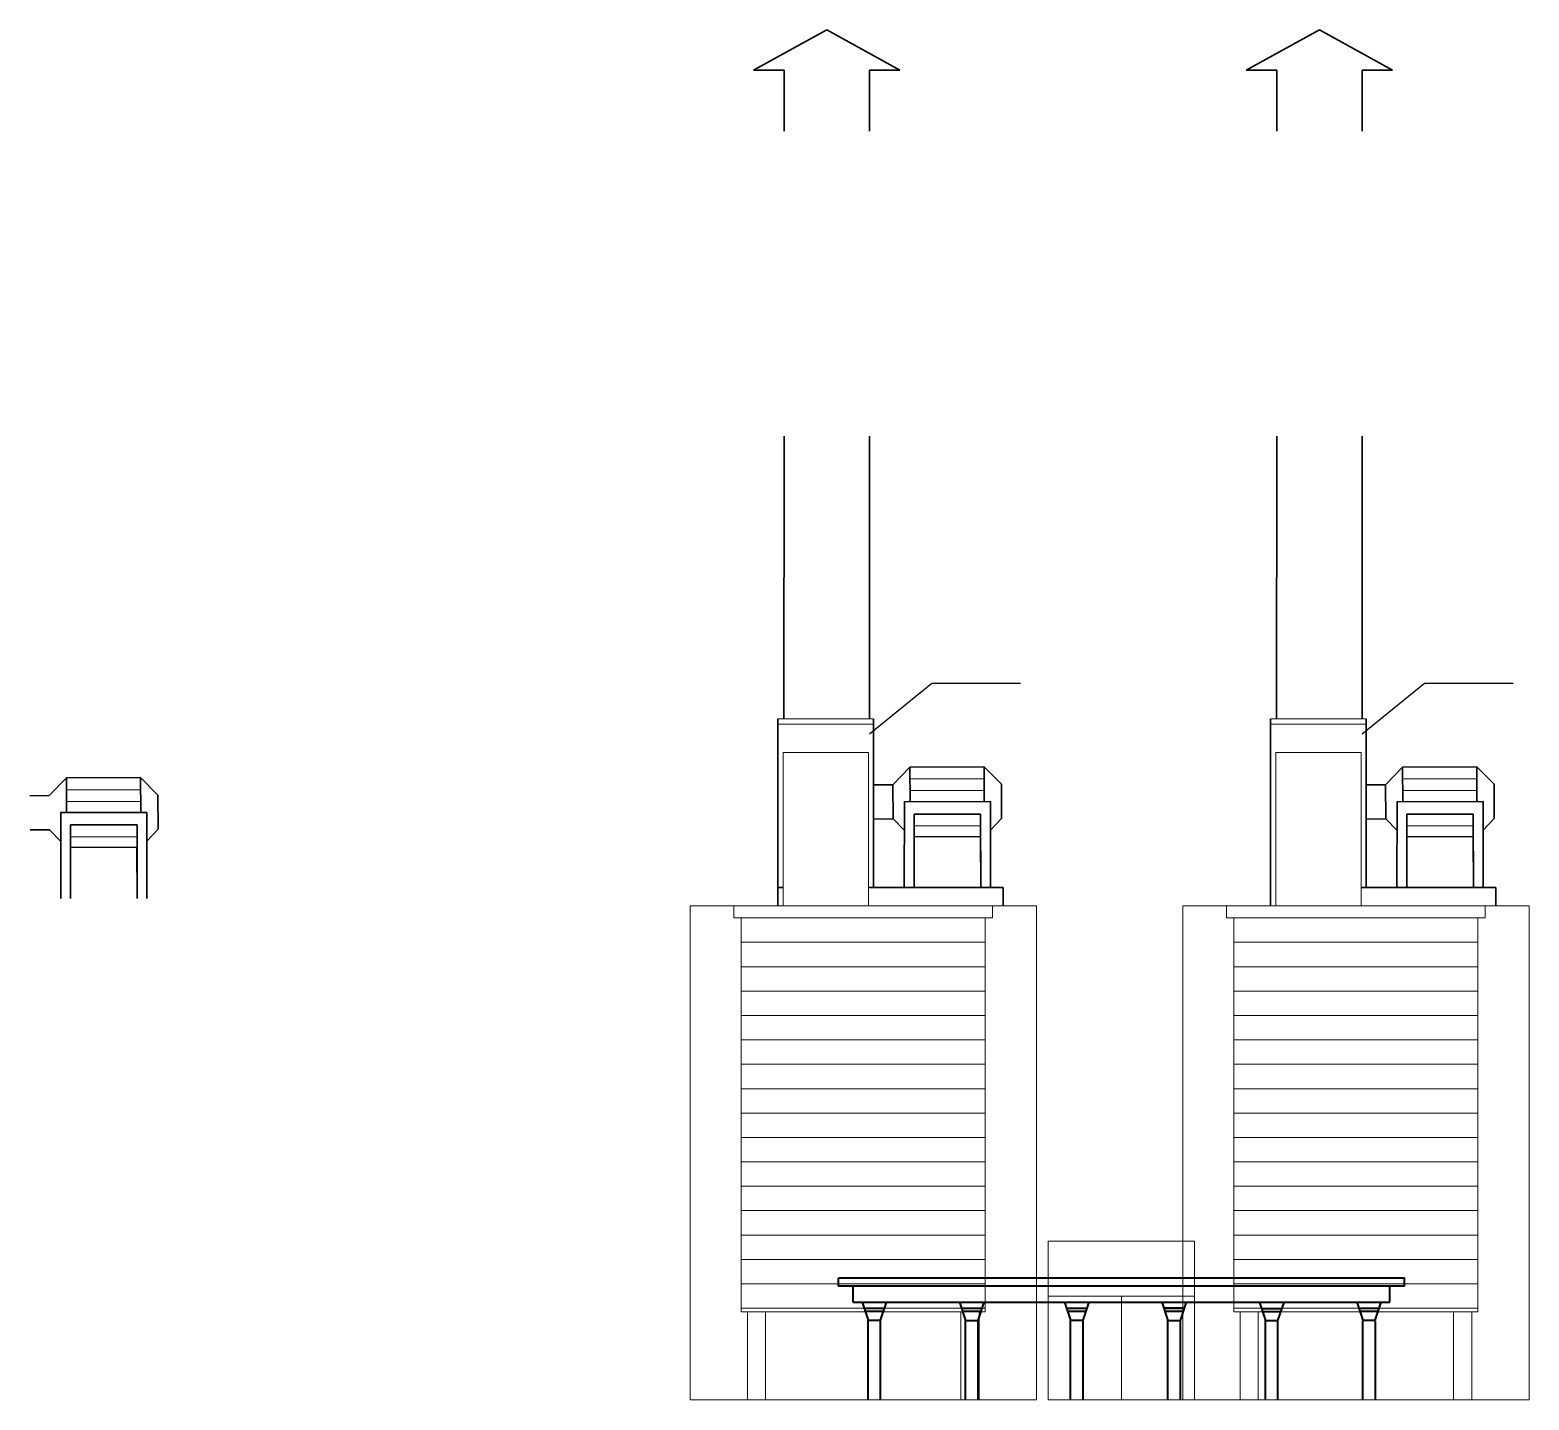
# Model space of a CAD drawing. Header units: inches. Extents: x -4475333 to 345677417, y -211198149 to 2125895.
# Drawn here: x -2513198 to -2500905, y 1041500 to 1052731 of the extents above; entities that cross this region are included whole.
import ezdxf

# ---------------------------------------------------------------- set-up
doc = ezdxf.new("R2010")
doc.units = ezdxf.units.IN
doc.header["$LTSCALE"] = 150
doc.header["$MEASUREMENT"] = 0
for name, color, linetype, lineweight in [('EEEE', 7, 'Continuous', 0), ('KHUNG BVE', 7, 'Continuous', 0), ('TH net dam', 7, 'Continuous', 30)]:
    doc.layers.add(name, color=color, linetype=linetype, lineweight=lineweight)

msp = doc.modelspace()

# ---------------------------------------------------------------- linework, layer by layer
at = {"linetype": 'ByBlock'}
for p, q in [((-2506313.7, 1046961.9), (-2505801.8, 1047375.9)), ((-2505801.8, 1047375.9), (-2505075.6, 1047375.9)), ((-2502273.7, 1046961.9), (-2501761.8, 1047375.9)), ((-2501761.8, 1047375.9), (-2501035.6, 1047375.9))]:
    msp.add_line(p, q, dxfattribs=at)
at = {"ltscale": 5}
for p, q in [((-2505981.1, 1046592.2), (-2505372.8, 1046595.1)), ((-2501941.1, 1046592.2), (-2501332.8, 1046595.1)), ((-2512898.5, 1046502.8), (-2512290.2, 1046505.7)), ((-2505980.6, 1046495.9), (-2505372.4, 1046498.8)), ((-2501940.6, 1046495.9), (-2501332.4, 1046498.8)), ((-2512898, 1046406.5), (-2512289.8, 1046409.4)), ((-2512864.6, 1046117.8), (-2512319.6, 1046120.4)), ((-2505947.2, 1046207.2), (-2505402.2, 1046209.8)), ((-2501907.2, 1046207.2), (-2501362.2, 1046209.8))]:
    msp.add_line(p, q, dxfattribs=at)
at = {"layer": 'Defpoints'}
for p, q in [((-2505403.2, 1046120.3), (-2505403.2, 1046120.3)), ((-2501363.2, 1046120.3), (-2501363.2, 1046120.3)), ((-2512320.6, 1046030.9), (-2512320.6, 1046030.9)), ((-2505362.1, 1045701.7), (-2505392.1, 1045701.7)), ((-2505312.1, 1045701.7), (-2505392.1, 1045701.7)), ((-2505312.1, 1045701.7), (-2505362.1, 1045701.7)), ((-2505312.1, 1045701.7), (-2505312.1, 1045701.7))]:
    msp.add_line(p, q, dxfattribs=at)
at = {"layer": 'EEEE', "color": 5, "lineweight": 40}
for p, q in [((-2506568.4, 1042501.9), (-2501926.4, 1042501.9)), ((-2506568.4, 1042431.9), (-2506568.4, 1042501.9)), ((-2501926.4, 1042431.9), (-2506568.4, 1042431.9)), ((-2506448.2, 1042301.9), (-2506448.2, 1042431.9)), ((-2502046.5, 1042301.9), (-2502046.5, 1042431.9)), ((-2501926.4, 1042431.9), (-2501926.4, 1042501.9)), ((-2506448.2, 1042301.9), (-2502046.5, 1042301.9)), ((-2506374.5, 1042301.9), (-2506324.9, 1042153.3)), ((-2506176.7, 1042297.9), (-2506224.9, 1042153.3)), ((-2505575.3, 1042300.6), (-2505525.8, 1042151.9)), ((-2505376.2, 1042300.6), (-2505425.8, 1042151.9)), ((-2504714.4, 1042301.9), (-2504664.9, 1042153.3)), ((-2504515.3, 1042301.9), (-2504564.9, 1042153.3)), ((-2503915.3, 1042300.6), (-2503865.8, 1042151.9)), ((-2503915.3, 1042300.6), (-2503865.8, 1042151.9)), ((-2503716.2, 1042300.6), (-2503765.8, 1042151.9)), ((-2503716.2, 1042300.6), (-2503765.8, 1042151.9)), ((-2503116.2, 1042299.2), (-2503066.7, 1042150.6)), ((-2503116.2, 1042299.2), (-2503066.7, 1042150.6)), ((-2502917.1, 1042299.2), (-2502966.7, 1042150.6)), ((-2502917.1, 1042299.2), (-2502966.7, 1042150.6)), ((-2502318.5, 1042301.9), (-2502268.9, 1042153.3)), ((-2502119.4, 1042301.9), (-2502168.9, 1042153.3)), ((-2506358.2, 1042253.3), (-2506191.6, 1042253.3)), ((-2506349.9, 1042228.3), (-2506199.9, 1042228.3)), ((-2505559.1, 1042251.9), (-2505392.5, 1042251.9)), ((-2505550.8, 1042226.9), (-2505400.8, 1042226.9)), ((-2504698.2, 1042253.3), (-2504531.6, 1042253.3)), ((-2504689.9, 1042228.3), (-2504539.9, 1042228.3)), ((-2503900.5, 1042256), (-2503733.8, 1042256)), ((-2503899.1, 1042251.9), (-2503732.5, 1042251.9)), ((-2503890.8, 1042226.9), (-2503740.8, 1042226.9)), ((-2503890.8, 1042226.9), (-2503740.8, 1042226.9)), ((-2503100, 1042250.6), (-2502933.3, 1042250.6)), ((-2503100, 1042250.6), (-2502933.3, 1042250.6)), ((-2503091.7, 1042225.6), (-2502941.7, 1042225.6)), ((-2503091.7, 1042225.6), (-2502941.7, 1042225.6)), ((-2502302.3, 1042253.3), (-2502135.6, 1042253.3)), ((-2502293.9, 1042228.3), (-2502143.9, 1042228.3)), ((-2506324.9, 1041502.3), (-2506324.9, 1042153.3)), ((-2506324.9, 1042153.3), (-2506224.9, 1042153.3)), ((-2506224.9, 1042153.3), (-2506224.9, 1041502.3)), ((-2505525.8, 1041500.9), (-2505525.8, 1042151.9)), ((-2505525.8, 1042151.9), (-2505425.8, 1042151.9)), ((-2505425.8, 1042151.9), (-2505425.8, 1041500.9)), ((-2504664.9, 1041502.3), (-2504664.9, 1042153.3)), ((-2504664.9, 1042153.3), (-2504564.9, 1042153.3)), ((-2504564.9, 1042153.3), (-2504564.9, 1041502.3)), ((-2503865.8, 1041500.9), (-2503865.8, 1042151.9)), ((-2503865.8, 1042151.9), (-2503765.8, 1042151.9)), ((-2503865.8, 1041500.9), (-2503865.8, 1042151.9)), ((-2503865.8, 1042151.9), (-2503765.8, 1042151.9)), ((-2503765.8, 1042151.9), (-2503765.8, 1041500.9)), ((-2503765.8, 1042151.9), (-2503765.8, 1041500.9)), ((-2503066.7, 1041499.6), (-2503066.7, 1042150.6)), ((-2503066.7, 1042150.6), (-2502966.7, 1042150.6)), ((-2503066.7, 1041499.6), (-2503066.7, 1042150.6)), ((-2503066.7, 1042150.6), (-2502966.7, 1042150.6)), ((-2502966.7, 1042150.6), (-2502966.7, 1041499.6)), ((-2502966.7, 1042150.6), (-2502966.7, 1041499.6)), ((-2502268.9, 1042153.3), (-2502168.9, 1042153.3)), ((-2502267.6, 1041499.6), (-2502267.6, 1042149.2)), ((-2502167.6, 1042149.2), (-2502167.6, 1041499.6))]:
    msp.add_line(p, q, dxfattribs=at)
at = {"layer": 'KHUNG BVE', "lineweight": 0}
for p, q in [((-2507064.2, 1047084.9), (-2506280.2, 1047084.9)), ((-2507064.2, 1047084.9), (-2507064.2, 1047039.9)), ((-2503024.2, 1047084.9), (-2502240.2, 1047084.9)), ((-2503024.2, 1047084.9), (-2503024.2, 1047039.9)), ((-2507064.2, 1047039.9), (-2506280.2, 1047039.9)), ((-2503024.2, 1047039.9), (-2502240.3, 1047039.9)), ((-2506672.2, 1046809.3), (-2507022.2, 1046809.3)), ((-2507022.2, 1046809.3), (-2507022.2, 1045551.9)), ((-2506672.2, 1046809.3), (-2506322.2, 1046809.3)), ((-2506322.2, 1046809.3), (-2506322.2, 1045551.9)), ((-2502632.2, 1046809.3), (-2502982.2, 1046809.3)), ((-2502982.2, 1046809.3), (-2502982.2, 1045551.9)), ((-2502632.2, 1046809.3), (-2502282.2, 1046809.3)), ((-2502282.2, 1046809.3), (-2502282.2, 1045551.9)), ((-2503024.2, 1045551.9), (-2503024.2, 1046087.2)), ((-2507425.2, 1045551.9), (-2507425.2, 1045451.9)), ((-2505305.2, 1045551.9), (-2505305.2, 1045451.9)), ((-2503385.2, 1045551.9), (-2503385.2, 1045451.9)), ((-2501265.2, 1045551.9), (-2501265.2, 1045451.9)), ((-2507425.2, 1045451.9), (-2505305.2, 1045451.9)), ((-2507365.2, 1045451.9), (-2507365.2, 1042221.9)), ((-2505365.2, 1045451.9), (-2505365.2, 1042221.9)), ((-2503385.2, 1045451.9), (-2501265.2, 1045451.9)), ((-2503325.2, 1045451.9), (-2503325.2, 1042221.9)), ((-2501325.2, 1045451.9), (-2501325.2, 1042221.9)), ((-2507365.2, 1045251.9), (-2505365.2, 1045251.9)), ((-2503325.2, 1045251.9), (-2501325.2, 1045251.9)), ((-2507365.2, 1045051.9), (-2505365.2, 1045051.9)), ((-2503325.2, 1045051.9), (-2501325.2, 1045051.9)), ((-2507365.2, 1044851.9), (-2505365.2, 1044851.9)), ((-2503325.2, 1044851.9), (-2501325.2, 1044851.9)), ((-2507365.2, 1044651.9), (-2505365.2, 1044651.9)), ((-2503325.2, 1044651.9), (-2501325.2, 1044651.9)), ((-2507365.2, 1044451.9), (-2505365.2, 1044451.9)), ((-2503325.2, 1044451.9), (-2501325.2, 1044451.9)), ((-2507365.2, 1044251.9), (-2505365.2, 1044251.9)), ((-2503325.2, 1044251.9), (-2501325.2, 1044251.9)), ((-2507365.2, 1044051.9), (-2505365.2, 1044051.9)), ((-2503325.2, 1044051.9), (-2501325.2, 1044051.9)), ((-2507365.2, 1043851.9), (-2505365.2, 1043851.9)), ((-2503325.2, 1043851.9), (-2501325.2, 1043851.9)), ((-2507365.2, 1043651.9), (-2505365.2, 1043651.9)), ((-2503325.2, 1043651.9), (-2501325.2, 1043651.9)), ((-2507365.2, 1043451.9), (-2505365.2, 1043451.9)), ((-2503325.2, 1043451.9), (-2501325.2, 1043451.9)), ((-2507365.2, 1043251.9), (-2505365.2, 1043251.9)), ((-2503325.2, 1043251.9), (-2501325.2, 1043251.9)), ((-2507365.2, 1043051.9), (-2505365.2, 1043051.9)), ((-2503325.2, 1043051.9), (-2501325.2, 1043051.9)), ((-2507365.2, 1042851.9), (-2505365.2, 1042851.9)), ((-2503647.4, 1042801.9), (-2504847.4, 1042801.9)), ((-2504847.4, 1042801.9), (-2504847.4, 1042349.9)), ((-2503647.4, 1042801.9), (-2503647.4, 1042349.9)), ((-2503325.2, 1042851.9), (-2501325.2, 1042851.9)), ((-2507365.2, 1042651.9), (-2505365.2, 1042651.9)), ((-2503325.2, 1042651.9), (-2501325.2, 1042651.9)), ((-2507365.2, 1042451.9), (-2505365.2, 1042451.9)), ((-2503325.2, 1042451.9), (-2501325.2, 1042451.9)), ((-2504247.4, 1042349.9), (-2504247.4, 1041501.9)), ((-2507365.2, 1042251.9), (-2505365.2, 1042251.9)), ((-2505365.2, 1042221.9), (-2507365.2, 1042221.9)), ((-2507315.2, 1041501.9), (-2507315.2, 1042221.9)), ((-2507165.2, 1042221.9), (-2507165.2, 1041501.9)), ((-2505565.2, 1042221.9), (-2505565.2, 1041501.9)), ((-2505415.2, 1041501.9), (-2505415.2, 1042221.9)), ((-2503325.2, 1042251.9), (-2501325.2, 1042251.9)), ((-2501325.2, 1042221.9), (-2503325.2, 1042221.9)), ((-2503275.2, 1041501.9), (-2503275.2, 1042221.9)), ((-2503125.2, 1042221.9), (-2503125.2, 1041501.9)), ((-2501525.2, 1042221.9), (-2501525.2, 1041501.9)), ((-2501375.2, 1041501.9), (-2501375.2, 1042221.9))]:
    msp.add_line(p, q, dxfattribs=at)
for points in [[(-2507785.2, 1041501.9), (-2504945.2, 1041501.9), (-2504945.2, 1045551.9), (-2507785.2, 1045551.9)], [(-2503745.2, 1041501.9), (-2500905.2, 1041501.9), (-2500905.2, 1045551.9), (-2503745.2, 1045551.9)], [(-2504847.4, 1041501.9), (-2503647.4, 1041501.9), (-2503647.4, 1042349.9), (-2504847.4, 1042349.9)]]:
    msp.add_lwpolyline(points, close=True, dxfattribs=at)
at = {"layer": 'TH net dam'}
for p, q in [((-2507263.7, 1052401.2), (-2506663.7, 1052731.2)), ((-2506063.7, 1052401.2), (-2506663.7, 1052731.2)), ((-2503223.8, 1052401.2), (-2502623.8, 1052731.2)), ((-2502023.8, 1052401.2), (-2502623.8, 1052731.2)), ((-2507013.7, 1052401.2), (-2507263.7, 1052401.2)), ((-2507013.7, 1051901.2), (-2507013.7, 1052401.2)), ((-2506313.7, 1052401.2), (-2506063.7, 1052401.2)), ((-2506312.9, 1051901.2), (-2506312.7, 1052401.2)), ((-2502973.8, 1052401.2), (-2503223.8, 1052401.2)), ((-2502973.8, 1051901.2), (-2502973.8, 1052401.2)), ((-2502273.8, 1052401.2), (-2502023.8, 1052401.2)), ((-2502272.9, 1051901.2), (-2502272.8, 1052401.2)), ((-2507014.7, 1047084.9), (-2507013.7, 1049400.7)), ((-2506314.2, 1047084.9), (-2506313.7, 1049400.7)), ((-2502974.7, 1047084.9), (-2502973.7, 1049400.7)), ((-2502274.3, 1047084.9), (-2502273.7, 1049400.7)), ((-2507064.2, 1045551.9), (-2507064.2, 1047084.9)), ((-2506280.4, 1045700.8), (-2506280.2, 1047084.9)), ((-2503024.2, 1045551.9), (-2503024.2, 1047084.9)), ((-2502240.4, 1045700.8), (-2502240.3, 1047084.9)), ((-2506122, 1046544), (-2506280.3, 1046542.9)), ((-2502082, 1046544), (-2502240.3, 1046542.9)), ((-2513039.4, 1046454.6), (-2513197.7, 1046453.5)), ((-2506030.2, 1046404.4), (-2505321.9, 1046406.7)), ((-2506027.4, 1046406.7), (-2506028.1, 1045701.7)), ((-2505321.9, 1046406.7), (-2505321.2, 1045701.7)), ((-2501990.2, 1046404.4), (-2501281.9, 1046406.7)), ((-2501987.5, 1046406.7), (-2501988.1, 1045701.7)), ((-2501281.9, 1046406.7), (-2501281.2, 1045701.7)), ((-2512947.6, 1046315), (-2512239.3, 1046317.3)), ((-2512944.9, 1046317.3), (-2512945.5, 1045612.3)), ((-2512865.5, 1045612.3), (-2512864.4, 1046214.1)), ((-2512318.6, 1045612.3), (-2512319.8, 1046214.1)), ((-2512239.3, 1046317.3), (-2512238.6, 1045612.3)), ((-2506120.7, 1046263.8), (-2506279.6, 1046262.6)), ((-2505948.1, 1045701.7), (-2505947, 1046303.5)), ((-2505401.2, 1045701.7), (-2505402.3, 1046303.5)), ((-2502080.7, 1046263.8), (-2502239.6, 1046262.6)), ((-2501908.1, 1045701.7), (-2501907, 1046303.5)), ((-2501361.2, 1045701.7), (-2501362.4, 1046303.5)), ((-2513038.1, 1046174.4), (-2513197, 1046173.2)), ((-2505401.2, 1045701.7), (-2505403.2, 1046120.3)), ((-2501361.2, 1045701.7), (-2501363.2, 1046120.3)), ((-2512318.6, 1045612.3), (-2512320.6, 1046030.9)), ((-2507064.2, 1045703.1), (-2507064.2, 1045703.1)), ((-2507064.2, 1045703.1), (-2507064.2, 1045551.9)), ((-2507064.2, 1045700), (-2507022.2, 1045700)), ((-2506322.2, 1045700.7), (-2505216.6, 1045701.8)), ((-2505216.6, 1045701.8), (-2505216.6, 1045551.9)), ((-2502282.2, 1045700.7), (-2501176.6, 1045701.8)), ((-2501176.6, 1045701.8), (-2501176.6, 1045551.9))]:
    msp.add_line(p, q, dxfattribs=at)
at = {"layer": 'TH net dam', "ltscale": 5}
for p, q in [((-2512899, 1046599.1), (-2513039.4, 1046454.6)), ((-2512899, 1046599.1), (-2512290.7, 1046602)), ((-2512899, 1046599.1), (-2512897.6, 1046315.1)), ((-2512290.7, 1046602), (-2512289.3, 1046317.1)), ((-2512290.7, 1046602), (-2512148.8, 1046458.9)), ((-2505981.5, 1046688.5), (-2506122, 1046544)), ((-2505981.5, 1046688.5), (-2505373.3, 1046691.4)), ((-2505981.5, 1046688.5), (-2505980.2, 1046404.6)), ((-2505373.3, 1046691.4), (-2505371.9, 1046406.5)), ((-2505373.3, 1046691.4), (-2505231.4, 1046548.3)), ((-2501941.6, 1046688.5), (-2502082, 1046544)), ((-2501941.6, 1046688.5), (-2501333.3, 1046691.4)), ((-2501941.6, 1046688.5), (-2501940.2, 1046404.6)), ((-2501333.3, 1046691.4), (-2501331.9, 1046406.5)), ((-2501333.3, 1046691.4), (-2501191.4, 1046548.3)), ((-2512147.5, 1046178.6), (-2512148.8, 1046458.9)), ((-2506120.7, 1046263.8), (-2506122, 1046544)), ((-2505230.1, 1046268), (-2505231.4, 1046548.3)), ((-2502080.7, 1046263.8), (-2502082, 1046544)), ((-2501190.1, 1046268), (-2501191.4, 1046548.3)), ((-2512864.4, 1046214.1), (-2512319.8, 1046214.1)), ((-2506027.7, 1046167.9), (-2506120.7, 1046263.8)), ((-2505947, 1046303.5), (-2505402.3, 1046303.5)), ((-2505321.7, 1046171.8), (-2505230.1, 1046268)), ((-2501987.7, 1046167.9), (-2502080.7, 1046263.8)), ((-2501907, 1046303.5), (-2501362.4, 1046303.5)), ((-2501281.7, 1046171.8), (-2501190.1, 1046268)), ((-2512945.1, 1046078.5), (-2513038.1, 1046174.4)), ((-2512239.1, 1046082.4), (-2512147.5, 1046178.6)), ((-2505947.4, 1046117.7), (-2505402, 1046120.3)), ((-2501907.4, 1046117.7), (-2501362, 1046120.3)), ((-2512864.8, 1046028.3), (-2512319.4, 1046030.9))]:
    msp.add_line(p, q, dxfattribs=at)

doc.saveas('drawing.dxf')
